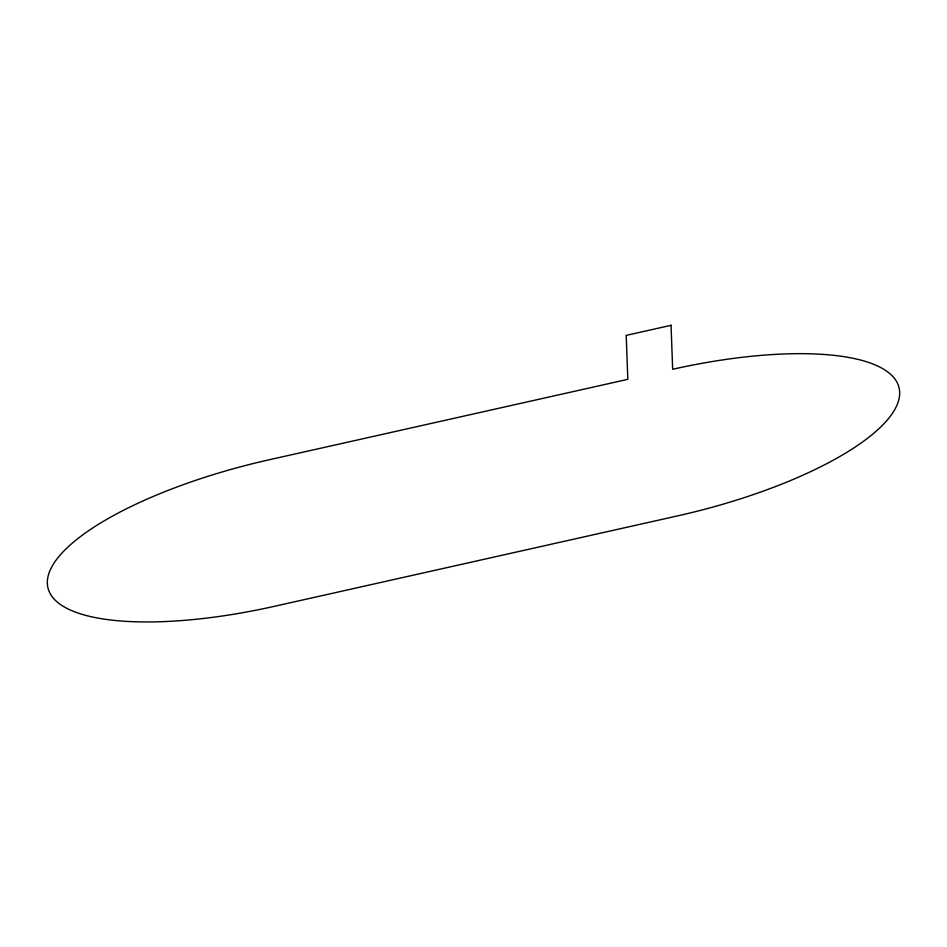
<?xml version="1.0" encoding="UTF-8"?>
<svg xmlns="http://www.w3.org/2000/svg" width="947" height="947" viewBox="0 0 947 947"><rect width="100%" height="100%" fill="white"/><g stroke="black" fill="none" stroke-linecap="round" stroke-linejoin="round"><path stroke-width="1.42" d="M671.056 325.318L626.204 335.38L627.814 379.333L268.948 459.828A230.299 71.925 -13.8 0 0 47.35 583.399A230.299 71.925 -13.8 0 0 274.334 606.34L678.052 515.784A230.299 71.925 -13.8 0 0 899.65 392.212A230.299 71.925 -13.8 0 0 672.666 369.271L671.056 325.318"/></g></svg>
